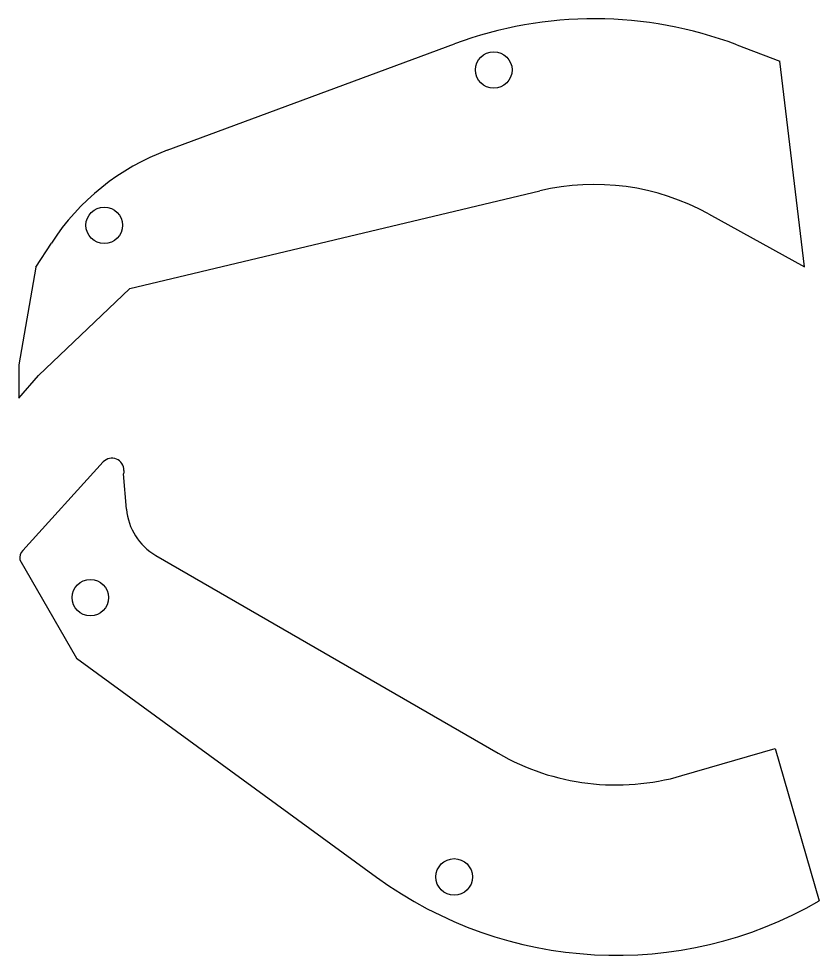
# Model space of a CAD drawing. Header units: millimetres. Extents: x 46 to 161, y 91 to 514.
# Drawn here: x 57.8 to 125.6, y 90.8 to 170.3 of the extents above; entities that cross this region are included whole.
import ezdxf

# ---------------------------------------------------------------- set-up
doc = ezdxf.new("R2010")
doc.units = ezdxf.units.MM

msp = doc.modelspace()

# ---------------------------------------------------------------- linework, layer by layer
for p, q in [((70.356, 159.143), (94.721, 168.18)), ((118.639, 168.095), (122.281, 166.714)), ((124.385, 149.25), (122.281, 166.714)), ((67.178, 147.421), (101.931, 155.701)), ((116.239, 153.751), (124.385, 149.25)), ((59.208, 149.233), (60.529, 151.27)), ((57.764, 140.933), (57.764, 138.108)), ((57.764, 138.108), (59.44, 140.038)), ((69.383, 124.775), (98.409, 107.987)), ((57.845, 124.412), (62.651, 116.066)), ((62.651, 116.066), (88.106, 97.478)), ((113.997, 106.092), (121.885, 108.381)), ((121.885, 108.381), (125.636, 95.458))]:
    msp.add_line(p, q)
at = {"color": 7, "linetype": 'Continuous', "lineweight": 25}
for p, q in [((59.208, 149.233), (57.764, 140.933)), ((59.44, 140.038), (67.178, 147.421)), ((64.929, 132.7), (58.099, 125.202)), ((66.903, 128.693), (66.656, 131.701))]:
    msp.add_line(p, q, dxfattribs=at)
for centre in [(98.039, 165.962), (65.013, 152.781), (63.838, 121.193), (94.682, 97.498)]:
    msp.add_circle(centre, 1.55)
for centre, radius, start, end in [((106.566, 136.246), 34.061, 69.23961, 110.35024), ((77.311, 140.392), 20, 110.35024, 147.04914), ((106.566, 136.246), 20, 61.0757, 103.40056), ((71.886, 129.103), 5, 184.7028, 239.95512), ((108.422, 125.299), 20, 239.95512, 286.18519), ((108.422, 125.299), 34.45, 233.86187, 299.97751)]:
    msp.add_arc(centre, radius, start, end)
for centre, radius, start, end in [((65.668, 132.027), 1, 357.23177, 137.67075), ((87.573, 130.967), 20.93, 177.23168, 177.99291), ((58.838, 124.528), 1, 137.67081, 186.67561)]:
    msp.add_arc(centre, radius, start, end, dxfattribs=at)

doc.saveas('drawing.dxf')
